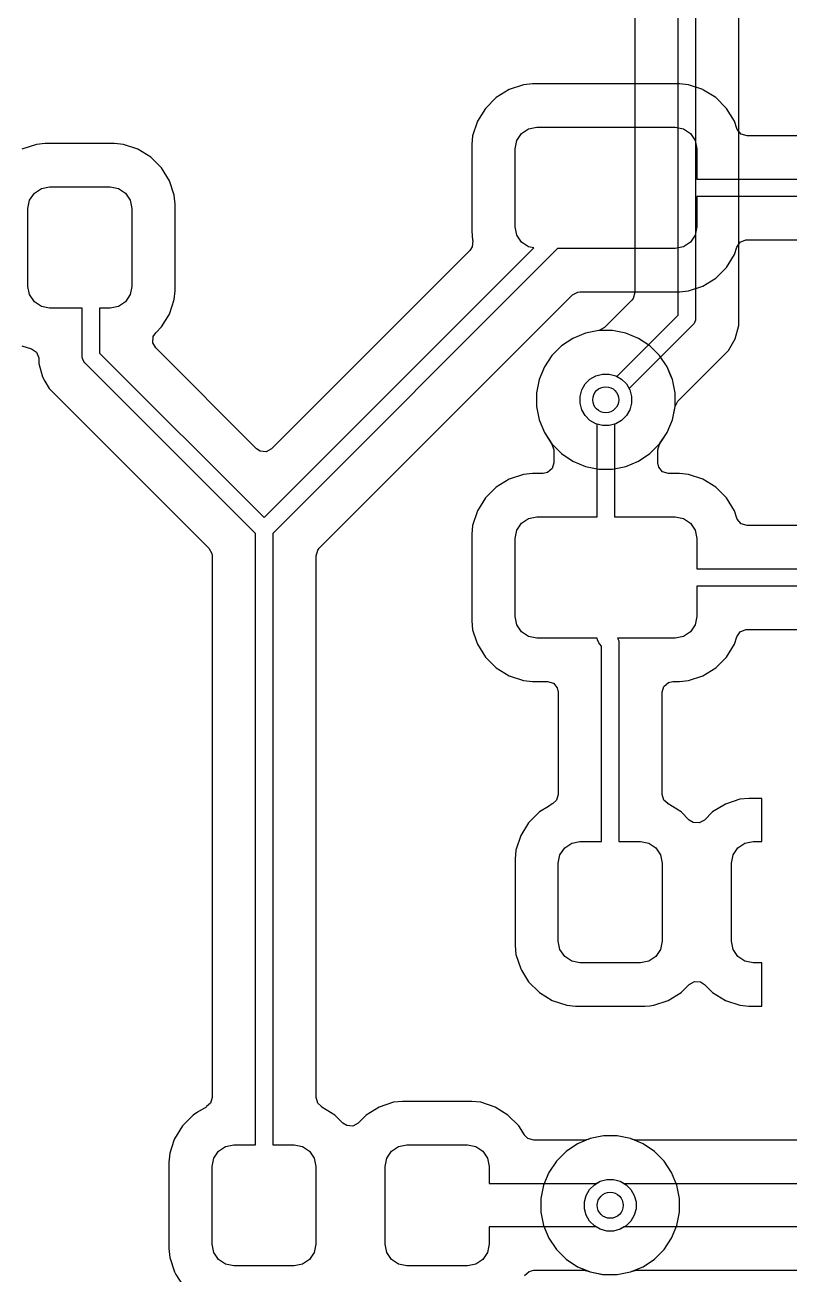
# Model space of a CAD drawing. Header units: inches. Extents: x 6.57 to 9.79, y -8.72 to -3.17.
# Drawn here: x 6.939 to 7.286, y -7.473 to -6.904 of the extents above; entities that cross this region are included whole.
import ezdxf

# ---------------------------------------------------------------- set-up
doc = ezdxf.new("R2010")
doc.units = ezdxf.units.IN
doc.header["$MEASUREMENT"] = 0
doc.layers.add('B.Cu', color=153, linetype='CONTINUOUS', true_color=0x4d7fc4)

msp = doc.modelspace()

# ---------------------------------------------------------------- linework, layer by layer
at = {"layer": 'B.Cu', "linetype": 'CONTINUOUS'}
for p, q in [((7.23563, -7.03615), (7.23563, -6.75232)), ((7.24351, -6.75232), (7.24351, -7.03778)), ((7.21593, -6.76408), (7.21593, -7.02597)), ((7.26321, -7.0409), (7.26321, -6.76408)), ((7.15869, -6.93367), (7.15281, -6.93729)), ((7.16524, -6.9315), (7.15869, -6.93367)), ((7.15869, -6.93367), (7.15869, -6.93367)), ((7.16929, -6.93108), (7.16524, -6.9315)), ((7.16524, -6.9315), (7.16524, -6.9315)), ((7.23622, -6.93108), (7.16929, -6.93108)), ((7.16929, -6.93108), (7.16929, -6.93108)), ((7.24027, -6.9315), (7.23622, -6.93108)), ((7.24677, -6.93365), (7.24027, -6.9315)), ((7.24027, -6.9315), (7.24027, -6.9315)), ((7.24682, -6.93367), (7.24677, -6.93365)), ((7.24718, -6.93389), (7.24682, -6.93367)), ((7.24682, -6.93367), (7.24682, -6.93367)), ((7.15281, -6.93729), (7.14792, -6.94218)), ((7.2527, -6.93729), (7.24718, -6.93389)), ((7.25759, -6.94218), (7.2527, -6.93729)), ((7.14792, -6.94218), (7.1443, -6.94806)), ((7.26121, -6.94806), (7.25759, -6.94218)), ((7.1443, -6.94806), (7.14213, -6.95461)), ((7.1443, -6.94806), (7.1443, -6.94806)), ((7.16749, -6.95154), (7.17126, -6.95079)), ((7.17126, -6.95079), (7.23425, -6.95079)), ((7.23425, -6.95079), (7.23802, -6.95154)), ((7.26231, -6.95136), (7.26121, -6.94806)), ((7.14213, -6.95461), (7.14171, -6.95866)), ((7.14213, -6.95461), (7.14213, -6.95461)), ((7.14213, -6.95461), (7.14213, -6.95461)), ((7.16217, -6.95686), (7.1643, -6.95367)), ((7.1643, -6.95367), (7.16749, -6.95154)), ((7.23802, -6.95154), (7.24121, -6.95367)), ((7.24121, -6.95367), (7.24335, -6.95686)), ((7.2625, -6.95185), (7.26231, -6.95136)), ((7.2643, -6.95393), (7.2625, -6.95185)), ((7.26694, -6.9547), (7.2643, -6.95393)), ((7.49684, -6.9547), (7.26694, -6.9547)), ((6.94371, -6.95856), (6.93715, -6.96073)), ((6.94776, -6.95815), (6.94371, -6.95856)), ((6.94371, -6.95856), (6.94371, -6.95856)), ((6.97925, -6.95815), (6.94776, -6.95815)), ((6.94776, -6.95815), (6.94776, -6.95815)), ((6.9833, -6.95856), (6.97925, -6.95815)), ((6.98986, -6.96073), (6.9833, -6.95856)), ((6.9833, -6.95856), (6.9833, -6.95856)), ((6.99574, -6.96436), (6.98986, -6.96073)), ((7.14171, -6.95866), (7.14171, -6.99803)), ((7.16142, -6.96063), (7.16217, -6.95686)), ((7.16142, -6.99606), (7.16142, -6.96063)), ((7.24335, -6.95686), (7.24409, -6.96063)), ((7.24409, -6.96063), (7.24409, -6.97441)), ((7.00062, -6.96924), (6.99574, -6.96436)), ((7.00425, -6.97512), (7.00062, -6.96924)), ((6.94277, -6.98073), (6.94596, -6.9786)), ((6.94596, -6.9786), (6.94973, -6.97785)), ((6.94973, -6.97785), (6.97729, -6.97785)), ((6.97729, -6.97785), (6.98105, -6.9786)), ((6.98105, -6.9786), (6.98425, -6.98073)), ((7.00642, -6.98168), (7.00425, -6.97512)), ((7.24409, -6.97441), (7.51969, -6.97441)), ((6.93988, -6.98769), (6.94063, -6.98393)), ((6.94063, -6.98393), (6.94277, -6.98073)), ((6.98425, -6.98073), (6.98638, -6.98393)), ((6.98638, -6.98393), (6.98713, -6.98769)), ((7.00683, -6.98573), (7.00642, -6.98168)), ((7.51969, -6.98228), (7.24409, -6.98228)), ((7.24409, -6.98228), (7.24409, -6.99606)), ((6.93988, -7.02313), (6.93988, -6.98769)), ((6.98713, -6.98769), (6.98713, -7.02313)), ((7.00683, -7.0251), (7.00683, -6.98573)), ((7.16217, -6.99983), (7.16142, -6.99606)), ((7.24409, -6.99606), (7.24335, -6.99983)), ((7.14171, -6.99803), (7.14171, -6.99803)), ((7.14171, -6.99803), (7.14213, -7.00208)), ((7.1643, -7.00302), (7.16217, -6.99983)), ((7.24335, -6.99983), (7.24121, -7.00302)), ((7.26387, -7.00307), (7.26641, -7.00202)), ((7.26641, -7.00202), (7.26694, -7.00199)), ((7.26694, -7.00199), (7.49684, -7.00199)), ((7.04724, -7.12829), (7.1699, -7.00563)), ((7.14086, -7.00681), (7.0507, -7.09697)), ((7.18076, -7.00591), (7.05118, -7.13549)), ((7.14198, -7.00508), (7.14086, -7.00681)), ((7.14218, -7.00234), (7.14198, -7.00508)), ((7.14213, -7.00208), (7.14218, -7.00234)), ((7.16749, -7.00516), (7.1643, -7.00302)), ((7.1699, -7.00563), (7.16749, -7.00516)), ((7.23425, -7.00591), (7.18076, -7.00591)), ((7.23802, -7.00516), (7.23425, -7.00591)), ((7.24121, -7.00302), (7.23802, -7.00516)), ((7.26121, -7.00864), (7.26231, -7.00533)), ((7.26231, -7.00533), (7.26387, -7.00307)), ((7.25759, -7.01451), (7.26121, -7.00864)), ((7.2527, -7.0194), (7.25759, -7.01451)), ((6.94063, -7.02689), (6.93988, -7.02313)), ((6.98713, -7.02313), (6.98638, -7.02689)), ((7.24027, -7.0252), (7.24682, -7.02302)), ((7.24682, -7.02302), (7.2527, -7.0194)), ((6.94277, -7.03009), (6.94063, -7.02689)), ((6.94596, -7.03222), (6.94277, -7.03009)), ((6.98425, -7.03009), (6.98105, -7.03222)), ((6.98638, -7.02689), (6.98425, -7.03009)), ((7.00425, -7.0357), (7.00642, -7.02914)), ((7.00642, -7.02914), (7.00683, -7.0251)), ((7.07871, -7.13583), (7.1875, -7.02704)), ((7.1875, -7.02704), (7.18991, -7.02572)), ((7.18991, -7.02572), (7.19095, -7.02561)), ((7.19095, -7.02561), (7.23622, -7.02561)), ((7.2145, -7.02942), (7.20209, -7.04183)), ((7.21515, -7.02861), (7.2145, -7.02942)), ((7.21593, -7.02597), (7.21515, -7.02861)), ((7.23622, -7.02561), (7.24027, -7.0252)), ((7.23622, -7.02561), (7.23622, -7.02561)), ((6.94973, -7.03297), (6.94596, -7.03222)), ((6.96457, -7.03297), (6.94973, -7.03297)), ((6.96457, -7.05512), (6.96457, -7.03297)), ((6.97729, -7.03297), (6.97244, -7.03297)), ((6.97244, -7.03297), (6.97244, -7.05349)), ((6.98105, -7.03222), (6.97729, -7.03297)), ((7.00062, -7.04158), (7.00425, -7.0357)), ((6.99796, -7.04424), (7.00062, -7.04158)), ((7.20771, -7.06408), (7.23563, -7.03615)), ((7.24235, -7.04057), (7.21328, -7.06964)), ((7.24284, -7.03997), (7.24235, -7.04057)), ((7.24302, -7.03956), (7.24284, -7.03997)), ((7.24343, -7.03855), (7.24302, -7.03956)), ((7.24351, -7.03778), (7.24343, -7.03855)), ((7.2616, -7.04691), (7.26321, -7.0409)), ((6.99664, -7.04873), (6.99684, -7.04598)), ((6.99684, -7.04598), (6.99796, -7.04424)), ((7.18774, -7.04676), (7.18258, -7.05021)), ((7.18774, -7.04676), (7.18258, -7.05021)), ((7.18774, -7.04676), (7.18258, -7.05021)), ((7.18774, -7.04676), (7.18258, -7.05021)), ((7.19347, -7.04438), (7.18774, -7.04676)), ((7.19347, -7.04438), (7.18774, -7.04676)), ((7.19347, -7.04438), (7.18774, -7.04676)), ((7.19347, -7.04438), (7.18774, -7.04676)), ((7.18774, -7.04676), (7.18774, -7.04676)), ((7.18774, -7.04676), (7.18774, -7.04676)), ((7.18774, -7.04676), (7.18774, -7.04676)), ((7.18774, -7.04676), (7.18774, -7.04676)), ((7.19348, -7.04438), (7.19347, -7.04438)), ((7.19348, -7.04438), (7.19347, -7.04438)), ((7.19348, -7.04438), (7.19347, -7.04438)), ((7.19348, -7.04438), (7.19347, -7.04438)), ((7.19959, -7.04316), (7.19348, -7.04438)), ((7.19956, -7.04317), (7.19348, -7.04438)), ((7.19956, -7.04317), (7.19348, -7.04438)), ((7.19956, -7.04317), (7.19348, -7.04438)), ((7.20577, -7.04317), (7.19956, -7.04317)), ((7.19956, -7.04317), (7.19956, -7.04317)), ((7.20577, -7.04317), (7.19956, -7.04317)), ((7.19956, -7.04317), (7.19956, -7.04317)), ((7.20577, -7.04317), (7.19956, -7.04317)), ((7.19956, -7.04317), (7.19956, -7.04317)), ((7.19968, -7.04315), (7.19959, -7.04316)), ((7.20209, -7.04183), (7.19968, -7.04315)), ((7.21186, -7.04438), (7.20577, -7.04317)), ((7.20577, -7.04317), (7.20577, -7.04317)), ((7.21186, -7.04438), (7.20577, -7.04317)), ((7.20577, -7.04317), (7.20577, -7.04317)), ((7.21186, -7.04438), (7.20577, -7.04317)), ((7.20577, -7.04317), (7.20577, -7.04317)), ((7.2176, -7.04676), (7.21186, -7.04438)), ((7.21186, -7.04438), (7.21186, -7.04438)), ((7.2176, -7.04676), (7.21186, -7.04438)), ((7.21186, -7.04438), (7.21186, -7.04438)), ((7.2176, -7.04676), (7.21186, -7.04438)), ((7.21186, -7.04438), (7.21186, -7.04438)), ((7.22276, -7.05021), (7.2176, -7.04676)), ((7.2176, -7.04676), (7.2176, -7.04676)), ((7.22276, -7.05021), (7.2176, -7.04676)), ((7.2176, -7.04676), (7.2176, -7.04676)), ((7.22276, -7.05021), (7.2176, -7.04676)), ((7.2176, -7.04676), (7.2176, -7.04676)), ((7.25849, -7.0523), (7.2616, -7.04691)), ((6.93715, -7.05009), (6.94152, -7.05153)), ((6.94152, -7.05153), (6.94378, -7.0531)), ((6.94378, -7.0531), (6.94483, -7.05564)), ((6.99796, -7.05114), (6.99664, -7.04873)), ((7.04379, -7.09697), (6.99796, -7.05114)), ((7.18258, -7.05021), (7.17819, -7.0546)), ((7.18258, -7.05021), (7.17819, -7.0546)), ((7.18258, -7.05021), (7.17819, -7.0546)), ((7.18258, -7.05021), (7.17819, -7.0546)), ((7.18258, -7.05021), (7.18258, -7.05021)), ((7.18258, -7.05021), (7.18258, -7.05021)), ((7.18258, -7.05021), (7.18258, -7.05021)), ((7.18258, -7.05021), (7.18258, -7.05021)), ((7.22715, -7.0546), (7.22276, -7.05021)), ((7.22276, -7.05021), (7.22276, -7.05021)), ((7.22715, -7.0546), (7.22276, -7.05021)), ((7.22276, -7.05021), (7.22276, -7.05021)), ((7.22715, -7.0546), (7.22276, -7.05021)), ((7.22276, -7.05021), (7.22276, -7.05021)), ((7.25409, -7.0567), (7.25849, -7.0523)), ((6.94483, -7.05564), (6.94486, -7.05617)), ((6.94486, -7.05617), (6.94486, -7.05823)), ((6.94486, -7.05823), (6.94486, -7.05823)), ((6.94486, -7.05823), (6.94647, -7.06424)), ((6.96464, -7.05589), (6.96457, -7.05512)), ((6.96523, -7.05731), (6.96464, -7.05589)), ((6.96572, -7.0579), (6.96523, -7.05731)), ((7.04331, -7.13549), (6.96572, -7.0579)), ((6.97244, -7.05349), (7.04724, -7.12829)), ((7.17819, -7.0546), (7.17474, -7.05976)), ((7.17819, -7.0546), (7.17474, -7.05976)), ((7.17819, -7.0546), (7.17474, -7.05976)), ((7.17819, -7.0546), (7.17474, -7.05976)), ((7.17819, -7.0546), (7.17819, -7.0546)), ((7.17819, -7.0546), (7.17819, -7.0546)), ((7.17819, -7.0546), (7.17819, -7.0546)), ((7.17819, -7.0546), (7.17819, -7.0546)), ((7.2306, -7.05976), (7.22715, -7.0546)), ((7.22715, -7.0546), (7.22715, -7.0546)), ((7.2306, -7.05976), (7.22715, -7.0546)), ((7.22715, -7.0546), (7.22715, -7.0546)), ((7.2306, -7.05976), (7.22715, -7.0546)), ((7.22715, -7.0546), (7.22715, -7.0546)), ((7.23552, -7.07526), (7.25368, -7.0571)), ((7.25368, -7.0571), (7.25409, -7.0567)), ((7.25368, -7.0571), (7.25368, -7.0571)), ((7.25409, -7.0567), (7.25409, -7.0567)), ((6.94647, -7.06424), (6.94761, -7.06622)), ((7.17474, -7.05976), (7.17236, -7.06549)), ((7.17474, -7.05976), (7.17236, -7.06549)), ((7.17474, -7.05976), (7.17236, -7.06549)), ((7.17474, -7.05976), (7.17236, -7.06549)), ((7.17474, -7.05976), (7.17474, -7.05976)), ((7.17474, -7.05976), (7.17474, -7.05976)), ((7.17474, -7.05976), (7.17474, -7.05976)), ((7.17474, -7.05976), (7.17474, -7.05976)), ((7.19548, -7.06532), (7.19815, -7.06377)), ((7.19548, -7.06532), (7.19815, -7.06377)), ((7.19548, -7.06532), (7.19815, -7.06377)), ((7.19548, -7.06532), (7.19815, -7.06377)), ((7.19815, -7.06377), (7.20113, -7.06298)), ((7.19815, -7.06377), (7.20113, -7.06298)), ((7.19815, -7.06377), (7.20113, -7.06298)), ((7.19815, -7.06377), (7.20113, -7.06298)), ((7.20113, -7.06298), (7.20421, -7.06298)), ((7.20113, -7.06298), (7.20421, -7.06298)), ((7.20113, -7.06298), (7.20421, -7.06298)), ((7.20113, -7.06298), (7.20421, -7.06298)), ((7.20421, -7.06298), (7.20719, -7.06377)), ((7.20421, -7.06298), (7.20719, -7.06377)), ((7.20421, -7.06298), (7.20719, -7.06377)), ((7.20421, -7.06298), (7.20719, -7.06377)), ((7.20719, -7.06377), (7.20771, -7.06408)), ((7.20719, -7.06377), (7.20986, -7.06532)), ((7.20719, -7.06377), (7.20986, -7.06532)), ((7.20719, -7.06377), (7.20986, -7.06532)), ((7.23297, -7.06549), (7.2306, -7.05976)), ((7.2306, -7.05976), (7.2306, -7.05976)), ((7.23297, -7.06549), (7.2306, -7.05976)), ((7.2306, -7.05976), (7.2306, -7.05976)), ((7.23245, -7.06424), (7.2306, -7.05976)), ((7.2306, -7.05976), (7.2306, -7.05976)), ((7.23297, -7.06549), (7.23245, -7.06424)), ((6.94761, -7.06622), (6.94761, -7.06622)), ((6.94761, -7.06622), (6.94761, -7.06622)), ((6.94761, -7.06622), (6.94959, -7.06963)), ((6.94959, -7.06963), (6.94959, -7.06963)), ((6.94959, -7.06963), (6.95427, -7.07431)), ((7.17236, -7.06549), (7.17115, -7.07158)), ((7.17236, -7.06549), (7.17115, -7.07158)), ((7.17236, -7.06549), (7.17115, -7.07158)), ((7.17236, -7.06549), (7.17115, -7.07158)), ((7.17236, -7.06549), (7.17236, -7.06549)), ((7.17236, -7.06549), (7.17236, -7.06549)), ((7.17236, -7.06549), (7.17236, -7.06549)), ((7.17236, -7.06549), (7.17236, -7.06549)), ((7.19096, -7.07314), (7.19176, -7.07017)), ((7.19096, -7.07314), (7.19176, -7.07017)), ((7.19096, -7.07314), (7.19176, -7.07017)), ((7.19096, -7.07314), (7.19176, -7.07017)), ((7.19176, -7.07017), (7.1933, -7.0675)), ((7.19176, -7.07017), (7.1933, -7.0675)), ((7.19176, -7.07017), (7.1933, -7.0675)), ((7.19176, -7.07017), (7.1933, -7.0675)), ((7.1933, -7.0675), (7.19548, -7.06532)), ((7.1933, -7.0675), (7.19548, -7.06532)), ((7.1933, -7.0675), (7.19548, -7.06532)), ((7.1933, -7.0675), (7.19548, -7.06532)), ((7.20986, -7.06532), (7.21204, -7.0675)), ((7.20986, -7.06532), (7.21204, -7.0675)), ((7.20986, -7.06532), (7.21204, -7.0675)), ((7.21204, -7.0675), (7.21358, -7.07017)), ((7.21204, -7.0675), (7.21358, -7.07017)), ((7.21204, -7.0675), (7.21358, -7.07017)), ((7.21328, -7.06964), (7.21358, -7.07017)), ((7.21358, -7.07017), (7.21438, -7.07314)), ((7.21358, -7.07017), (7.21438, -7.07314)), ((7.21358, -7.07017), (7.21438, -7.07314)), ((7.21358, -7.07017), (7.21438, -7.07314)), ((7.23418, -7.07158), (7.23297, -7.06549)), ((7.23297, -7.06549), (7.23297, -7.06549)), ((7.23297, -7.06549), (7.23297, -7.06549)), ((7.23418, -7.07158), (7.23297, -7.06549)), ((7.23297, -7.06549), (7.23297, -7.06549)), ((7.23297, -7.06549), (7.23297, -7.06549)), ((7.23418, -7.07158), (7.23297, -7.06549)), ((6.95427, -7.07431), (6.95427, -7.07431)), ((6.95427, -7.07431), (7.02217, -7.14222)), ((7.17115, -7.07158), (7.17115, -7.07779)), ((7.17115, -7.07158), (7.17115, -7.07779)), ((7.17115, -7.07158), (7.17115, -7.07779)), ((7.17115, -7.07158), (7.17115, -7.07779)), ((7.19096, -7.07623), (7.19096, -7.07314)), ((7.19096, -7.07623), (7.19096, -7.07314)), ((7.19096, -7.07623), (7.19096, -7.07314)), ((7.19096, -7.07623), (7.19096, -7.07314)), ((7.21438, -7.07314), (7.21438, -7.07623)), ((7.21438, -7.07314), (7.21438, -7.07623)), ((7.21438, -7.07314), (7.21438, -7.07623)), ((7.21438, -7.07314), (7.21438, -7.07623)), ((7.23418, -7.07779), (7.23418, -7.07158)), ((7.23418, -7.07158), (7.23418, -7.07158)), ((7.23418, -7.07158), (7.23418, -7.07158)), ((7.23418, -7.07779), (7.23418, -7.07158)), ((7.23418, -7.07158), (7.23418, -7.07158)), ((7.23418, -7.07158), (7.23418, -7.07158)), ((7.23418, -7.07779), (7.23418, -7.07158)), ((7.23418, -7.07158), (7.23418, -7.07158)), ((7.23418, -7.07158), (7.23418, -7.07158)), ((7.23419, -7.07776), (7.23546, -7.07532)), ((7.23546, -7.07532), (7.23552, -7.07526)), ((7.17115, -7.07779), (7.17236, -7.08388)), ((7.17115, -7.07779), (7.17236, -7.08388)), ((7.17115, -7.07779), (7.17236, -7.08388)), ((7.17115, -7.07779), (7.17236, -7.08388)), ((7.19176, -7.07921), (7.19096, -7.07623)), ((7.19176, -7.07921), (7.19096, -7.07623)), ((7.19176, -7.07921), (7.19096, -7.07623)), ((7.19176, -7.07921), (7.19096, -7.07623)), ((7.1933, -7.08188), (7.19176, -7.07921)), ((7.1933, -7.08188), (7.19176, -7.07921)), ((7.1933, -7.08188), (7.19176, -7.07921)), ((7.1933, -7.08188), (7.19176, -7.07921)), ((7.21358, -7.07921), (7.21204, -7.08188)), ((7.21358, -7.07921), (7.21204, -7.08188)), ((7.21358, -7.07921), (7.21204, -7.08188)), ((7.21358, -7.07921), (7.21204, -7.08188)), ((7.21438, -7.07623), (7.21358, -7.07921)), ((7.21438, -7.07623), (7.21358, -7.07921)), ((7.21438, -7.07623), (7.21358, -7.07921)), ((7.21438, -7.07623), (7.21358, -7.07921)), ((7.23297, -7.08388), (7.23418, -7.07779)), ((7.23297, -7.08388), (7.23418, -7.07779)), ((7.23297, -7.08388), (7.23418, -7.07779)), ((7.23297, -7.08388), (7.23402, -7.07859)), ((7.23402, -7.07859), (7.23419, -7.07776)), ((7.17236, -7.08388), (7.17236, -7.08388)), ((7.17236, -7.08388), (7.17474, -7.08961)), ((7.17236, -7.08388), (7.17236, -7.08388)), ((7.17236, -7.08388), (7.17474, -7.08961)), ((7.17236, -7.08388), (7.17236, -7.08388)), ((7.17236, -7.08388), (7.17474, -7.08961)), ((7.17236, -7.08388), (7.17236, -7.08388)), ((7.17236, -7.08388), (7.17474, -7.08961)), ((7.19548, -7.08406), (7.1933, -7.08188)), ((7.19548, -7.08406), (7.1933, -7.08188)), ((7.19548, -7.08406), (7.1933, -7.08188)), ((7.19548, -7.08406), (7.1933, -7.08188)), ((7.19815, -7.0856), (7.19548, -7.08406)), ((7.19815, -7.0856), (7.19548, -7.08406)), ((7.19815, -7.0856), (7.19548, -7.08406)), ((7.19815, -7.0856), (7.19548, -7.08406)), ((7.20113, -7.0864), (7.19815, -7.0856)), ((7.20113, -7.0864), (7.19815, -7.0856)), ((7.20113, -7.0864), (7.19815, -7.0856)), ((7.19873, -7.08575), (7.19815, -7.0856)), ((7.19873, -7.10818), (7.19873, -7.08575)), ((7.20421, -7.0864), (7.20113, -7.0864)), ((7.20421, -7.0864), (7.20113, -7.0864)), ((7.20421, -7.0864), (7.20113, -7.0864)), ((7.20719, -7.0856), (7.20421, -7.0864)), ((7.20719, -7.0856), (7.20421, -7.0864)), ((7.20719, -7.0856), (7.20421, -7.0864)), ((7.20719, -7.0856), (7.2066, -7.08575)), ((7.2066, -7.08575), (7.2066, -7.10747)), ((7.20986, -7.08406), (7.20719, -7.0856)), ((7.20986, -7.08406), (7.20719, -7.0856)), ((7.20986, -7.08406), (7.20719, -7.0856)), ((7.20986, -7.08406), (7.20719, -7.0856)), ((7.21204, -7.08188), (7.20986, -7.08406)), ((7.21204, -7.08188), (7.20986, -7.08406)), ((7.21204, -7.08188), (7.20986, -7.08406)), ((7.21204, -7.08188), (7.20986, -7.08406)), ((7.2306, -7.08961), (7.23297, -7.08388)), ((7.2306, -7.08961), (7.23297, -7.08388)), ((7.2306, -7.08961), (7.23297, -7.08388)), ((7.2306, -7.08961), (7.23297, -7.08388)), ((7.17474, -7.08961), (7.17474, -7.08961)), ((7.17474, -7.08961), (7.17819, -7.09478)), ((7.17474, -7.08961), (7.17474, -7.08961)), ((7.17474, -7.08961), (7.17819, -7.09478)), ((7.17474, -7.08961), (7.17474, -7.08961)), ((7.17474, -7.08961), (7.17819, -7.09478)), ((7.17474, -7.08961), (7.17474, -7.08961)), ((7.17474, -7.08961), (7.1782, -7.0948)), ((7.22713, -7.0948), (7.22858, -7.09264)), ((7.22715, -7.09478), (7.2306, -7.08961)), ((7.22715, -7.09478), (7.2306, -7.08961)), ((7.22715, -7.09478), (7.2306, -7.08961)), ((7.22858, -7.09264), (7.2306, -7.08961)), ((7.04554, -7.09809), (7.04379, -7.09697)), ((7.04828, -7.09829), (7.04554, -7.09809)), ((7.0507, -7.09697), (7.04828, -7.09829)), ((7.17819, -7.09478), (7.17819, -7.09478)), ((7.17819, -7.09478), (7.18258, -7.09917)), ((7.17819, -7.09478), (7.17819, -7.09478)), ((7.17819, -7.09478), (7.18258, -7.09917)), ((7.17819, -7.09478), (7.17819, -7.09478)), ((7.17819, -7.09478), (7.18258, -7.09917)), ((7.1782, -7.0948), (7.17903, -7.09742)), ((7.17903, -7.09742), (7.17903, -7.09751)), ((7.17903, -7.09751), (7.17903, -7.10337)), ((7.22276, -7.09917), (7.22715, -7.09478)), ((7.22276, -7.09917), (7.22715, -7.09478)), ((7.22276, -7.09917), (7.22715, -7.09478)), ((7.22631, -7.09751), (7.22708, -7.09487)), ((7.22631, -7.10337), (7.22631, -7.09751)), ((7.22708, -7.09487), (7.22713, -7.0948)), ((7.17903, -7.10337), (7.17825, -7.10601)), ((7.18258, -7.09917), (7.18258, -7.09917)), ((7.18258, -7.09917), (7.18774, -7.10261)), ((7.18258, -7.09917), (7.18258, -7.09917)), ((7.18258, -7.09917), (7.18774, -7.10261)), ((7.18258, -7.09917), (7.18258, -7.09917)), ((7.18258, -7.09917), (7.18774, -7.10261)), ((7.18774, -7.10261), (7.18774, -7.10261)), ((7.18774, -7.10261), (7.19347, -7.10499)), ((7.18774, -7.10261), (7.18774, -7.10261)), ((7.18774, -7.10261), (7.19347, -7.10499)), ((7.18774, -7.10261), (7.18774, -7.10261)), ((7.18774, -7.10261), (7.19347, -7.10499)), ((7.21186, -7.10499), (7.2176, -7.10261)), ((7.21186, -7.10499), (7.2176, -7.10261)), ((7.21186, -7.10499), (7.2176, -7.10261)), ((7.2176, -7.10261), (7.22276, -7.09917)), ((7.2176, -7.10261), (7.22276, -7.09917)), ((7.2176, -7.10261), (7.22276, -7.09917)), ((7.22675, -7.10539), (7.22631, -7.10337)), ((7.16524, -7.10866), (7.15869, -7.11083)), ((7.16929, -7.10825), (7.16524, -7.10866)), ((7.16524, -7.10866), (7.16524, -7.10866)), ((7.17414, -7.10825), (7.16929, -7.10825)), ((7.16929, -7.10825), (7.16929, -7.10825)), ((7.17617, -7.10781), (7.17414, -7.10825)), ((7.17825, -7.10601), (7.17617, -7.10781)), ((7.19347, -7.10499), (7.19347, -7.10499)), ((7.19347, -7.10499), (7.19956, -7.1062)), ((7.19347, -7.10499), (7.19347, -7.10499)), ((7.19347, -7.10499), (7.19956, -7.1062)), ((7.19347, -7.10499), (7.19347, -7.10499)), ((7.19347, -7.10499), (7.19956, -7.1062)), ((7.19881, -7.10895), (7.19873, -7.10818)), ((7.19882, -7.10898), (7.19881, -7.10895)), ((7.19882, -7.12795), (7.19882, -7.10898)), ((7.19956, -7.1062), (7.19956, -7.1062)), ((7.19956, -7.1062), (7.19956, -7.1062)), ((7.19956, -7.1062), (7.20577, -7.1062)), ((7.19956, -7.1062), (7.19956, -7.1062)), ((7.19956, -7.1062), (7.19956, -7.1062)), ((7.19956, -7.1062), (7.20577, -7.1062)), ((7.19956, -7.1062), (7.19956, -7.1062)), ((7.19956, -7.1062), (7.19956, -7.1062)), ((7.19956, -7.1062), (7.20577, -7.1062)), ((7.20577, -7.1062), (7.21186, -7.10499)), ((7.20577, -7.1062), (7.21186, -7.10499)), ((7.20577, -7.1062), (7.21186, -7.10499)), ((7.20577, -7.1062), (7.20577, -7.1062)), ((7.20577, -7.1062), (7.20577, -7.1062)), ((7.20577, -7.1062), (7.20577, -7.1062)), ((7.2066, -7.10747), (7.20662, -7.1075)), ((7.20662, -7.1075), (7.20669, -7.10827)), ((7.20669, -7.10827), (7.20669, -7.12795)), ((7.22855, -7.10747), (7.22675, -7.10539)), ((7.23119, -7.10825), (7.22855, -7.10747)), ((7.23622, -7.10825), (7.23119, -7.10825)), ((7.24027, -7.10866), (7.23622, -7.10825)), ((7.23622, -7.10825), (7.23622, -7.10825)), ((7.24682, -7.11083), (7.24027, -7.10866)), ((7.24027, -7.10866), (7.24027, -7.10866)), ((7.15281, -7.11446), (7.14792, -7.11934)), ((7.15869, -7.11083), (7.15281, -7.11446)), ((7.15869, -7.11083), (7.15869, -7.11083)), ((7.2527, -7.11446), (7.24682, -7.11083)), ((7.25759, -7.11934), (7.2527, -7.11446)), ((7.14792, -7.11934), (7.1443, -7.12522)), ((7.26121, -7.12522), (7.25759, -7.11934)), ((7.1443, -7.12522), (7.14213, -7.13178)), ((7.1443, -7.12522), (7.1443, -7.12522)), ((7.26231, -7.12852), (7.26121, -7.12522)), ((7.14213, -7.13178), (7.14171, -7.13583)), ((7.14213, -7.13178), (7.14213, -7.13178)), ((7.14213, -7.13178), (7.14213, -7.13178)), ((7.16217, -7.13403), (7.1643, -7.13084)), ((7.1643, -7.13084), (7.16749, -7.1287)), ((7.16749, -7.1287), (7.17126, -7.12795)), ((7.17126, -7.12795), (7.19882, -7.12795)), ((7.20669, -7.12795), (7.23425, -7.12795)), ((7.23425, -7.12795), (7.23802, -7.1287)), ((7.23802, -7.1287), (7.24121, -7.13084)), ((7.24121, -7.13084), (7.24335, -7.13403)), ((7.2625, -7.12902), (7.26231, -7.12852)), ((7.2643, -7.1311), (7.2625, -7.12902)), ((7.26694, -7.13187), (7.2643, -7.1311)), ((7.49684, -7.13187), (7.26694, -7.13187)), ((7.04331, -7.41339), (7.04331, -7.13549)), ((7.05118, -7.13549), (7.05118, -7.41339)), ((7.07232, -7.14222), (7.07871, -7.13583)), ((7.14171, -7.13583), (7.14171, -7.1752)), ((7.16142, -7.1378), (7.16217, -7.13403)), ((7.16142, -7.17323), (7.16142, -7.1378)), ((7.24335, -7.13403), (7.24409, -7.1378)), ((7.24409, -7.1378), (7.24409, -7.15157)), ((7.02217, -7.14222), (7.02349, -7.14464)), ((7.07089, -7.14567), (7.07166, -7.14303)), ((7.07166, -7.14303), (7.07232, -7.14222)), ((7.02349, -7.14464), (7.0236, -7.14567)), ((7.0236, -7.14567), (7.0236, -7.39189)), ((7.07089, -7.39189), (7.07089, -7.14567)), ((7.24409, -7.15157), (7.51969, -7.15157)), ((7.51969, -7.15945), (7.24409, -7.15945)), ((7.24409, -7.15945), (7.24409, -7.17323)), ((7.14171, -7.1752), (7.14171, -7.1752)), ((7.14171, -7.1752), (7.14213, -7.17924)), ((7.16217, -7.17699), (7.16142, -7.17323)), ((7.1643, -7.18019), (7.16217, -7.17699)), ((7.24335, -7.17699), (7.24121, -7.18019)), ((7.24409, -7.17323), (7.24335, -7.17699)), ((7.14213, -7.17924), (7.14213, -7.17924)), ((7.14213, -7.17924), (7.14391, -7.18463)), ((7.16749, -7.18232), (7.1643, -7.18019)), ((7.17126, -7.18307), (7.16749, -7.18232)), ((7.19882, -7.18307), (7.17126, -7.18307)), ((7.19889, -7.18384), (7.19882, -7.18307)), ((7.19948, -7.18526), (7.19889, -7.18384)), ((7.23425, -7.18307), (7.20809, -7.18307)), ((7.20809, -7.18307), (7.20859, -7.18427)), ((7.23802, -7.18232), (7.23425, -7.18307)), ((7.24121, -7.18019), (7.23802, -7.18232)), ((7.26121, -7.1858), (7.26231, -7.1825)), ((7.26231, -7.1825), (7.26387, -7.18024)), ((7.26387, -7.18024), (7.26641, -7.17918)), ((7.26641, -7.17918), (7.26694, -7.17915)), ((7.26694, -7.17915), (7.49684, -7.17915)), ((7.14391, -7.18463), (7.1443, -7.1858)), ((7.1443, -7.1858), (7.14792, -7.19168)), ((7.19997, -7.18585), (7.19948, -7.18526)), ((7.20079, -7.18667), (7.19997, -7.18585)), ((7.20079, -7.27559), (7.20079, -7.18667)), ((7.20859, -7.18427), (7.20866, -7.18504)), ((7.20866, -7.18504), (7.20866, -7.27559)), ((7.25759, -7.19168), (7.26121, -7.1858)), ((7.14792, -7.19168), (7.15281, -7.19656)), ((7.2527, -7.19656), (7.25759, -7.19168)), ((7.15281, -7.19656), (7.15869, -7.20019)), ((7.15869, -7.20019), (7.16524, -7.20236)), ((7.24027, -7.20236), (7.24682, -7.20019)), ((7.24682, -7.20019), (7.2527, -7.19656)), ((7.16524, -7.20236), (7.16929, -7.20278)), ((7.16929, -7.20278), (7.1762, -7.20278)), ((7.1762, -7.20278), (7.17884, -7.20355)), ((7.17884, -7.20355), (7.18064, -7.20563)), ((7.18064, -7.20563), (7.18108, -7.20766)), ((7.22837, -7.20766), (7.22914, -7.20502)), ((7.22914, -7.20502), (7.23122, -7.20322)), ((7.23122, -7.20322), (7.23325, -7.20278)), ((7.23325, -7.20278), (7.23622, -7.20278)), ((7.23622, -7.20278), (7.24027, -7.20236)), ((7.23622, -7.20278), (7.23622, -7.20278)), ((7.18108, -7.20766), (7.18108, -7.2541)), ((7.22837, -7.2541), (7.22837, -7.20766)), ((7.18031, -7.25674), (7.17857, -7.25825)), ((7.18108, -7.2541), (7.18031, -7.25674)), ((7.22912, -7.2567), (7.22837, -7.2541)), ((7.23088, -7.25825), (7.22912, -7.2567)), ((7.26367, -7.25632), (7.25712, -7.25849)), ((7.26772, -7.25591), (7.26367, -7.25632)), ((7.27362, -7.25591), (7.26772, -7.25591)), ((7.26772, -7.25591), (7.26772, -7.25591)), ((7.27362, -7.27559), (7.27362, -7.25591)), ((7.17249, -7.2621), (7.16761, -7.26698)), ((7.1766, -7.25956), (7.17249, -7.2621)), ((7.17837, -7.25847), (7.1766, -7.25956)), ((7.17861, -7.25832), (7.17837, -7.25847)), ((7.17837, -7.25847), (7.17837, -7.25847)), ((7.17857, -7.25825), (7.17861, -7.25832)), ((7.23083, -7.25832), (7.23088, -7.25825)), ((7.23108, -7.25847), (7.23083, -7.25832)), ((7.23695, -7.2621), (7.23108, -7.25847)), ((7.23108, -7.25847), (7.23108, -7.25847)), ((7.23695, -7.2621), (7.23695, -7.2621)), ((7.24066, -7.2658), (7.23695, -7.2621)), ((7.25125, -7.26211), (7.24756, -7.2658)), ((7.25712, -7.25849), (7.25125, -7.26211)), ((7.25712, -7.25849), (7.25712, -7.25849)), ((7.16761, -7.26698), (7.16398, -7.27286)), ((7.2424, -7.26692), (7.24066, -7.2658)), ((7.24515, -7.26712), (7.2424, -7.26692)), ((7.24756, -7.2658), (7.24515, -7.26712)), ((7.16398, -7.27287), (7.16181, -7.27942)), ((7.16398, -7.27286), (7.16398, -7.27286)), ((7.16398, -7.27286), (7.16398, -7.27287)), ((7.16181, -7.27942), (7.1614, -7.28346)), ((7.16181, -7.27942), (7.16181, -7.27942)), ((7.16181, -7.27942), (7.16181, -7.27942)), ((7.18185, -7.28167), (7.18399, -7.27847)), ((7.18399, -7.27847), (7.18718, -7.27634)), ((7.18718, -7.27634), (7.19094, -7.27559)), ((7.19094, -7.27559), (7.20079, -7.27559)), ((7.20866, -7.27559), (7.2185, -7.27559)), ((7.2185, -7.27559), (7.22227, -7.27634)), ((7.22227, -7.27634), (7.22546, -7.27847)), ((7.22546, -7.27847), (7.2276, -7.28167)), ((7.26059, -7.28167), (7.26273, -7.27847)), ((7.26273, -7.27847), (7.26592, -7.27634)), ((7.26592, -7.27634), (7.26969, -7.27559)), ((7.26969, -7.27559), (7.27362, -7.27559)), ((7.1614, -7.28346), (7.1614, -7.32283)), ((7.1811, -7.28543), (7.18185, -7.28167)), ((7.1811, -7.32087), (7.1811, -7.28543)), ((7.2276, -7.28167), (7.22835, -7.28543)), ((7.22835, -7.28543), (7.22835, -7.32087)), ((7.25984, -7.28543), (7.26059, -7.28167)), ((7.25984, -7.32087), (7.25984, -7.28543)), ((7.1614, -7.32283), (7.1614, -7.32284)), ((7.1614, -7.32284), (7.16181, -7.32688)), ((7.18185, -7.32463), (7.1811, -7.32087)), ((7.18399, -7.32783), (7.18185, -7.32463)), ((7.2276, -7.32463), (7.22546, -7.32783)), ((7.22835, -7.32087), (7.2276, -7.32463)), ((7.26059, -7.32463), (7.25984, -7.32087)), ((7.26273, -7.32783), (7.26059, -7.32463)), ((7.16181, -7.32688), (7.16181, -7.32688)), ((7.16181, -7.32688), (7.16398, -7.33344)), ((7.18718, -7.32996), (7.18399, -7.32783)), ((7.19094, -7.33071), (7.18718, -7.32996)), ((7.2185, -7.33071), (7.19094, -7.33071)), ((7.22227, -7.32996), (7.2185, -7.33071)), ((7.22546, -7.32783), (7.22227, -7.32996)), ((7.26592, -7.32996), (7.26273, -7.32783)), ((7.26969, -7.33071), (7.26592, -7.32996)), ((7.27362, -7.33071), (7.26969, -7.33071)), ((7.27362, -7.35039), (7.27362, -7.33071)), ((7.16398, -7.33344), (7.16398, -7.33344)), ((7.16398, -7.33344), (7.16438, -7.33407)), ((7.16438, -7.33407), (7.16761, -7.33932)), ((7.16761, -7.33932), (7.17249, -7.3442)), ((7.23695, -7.3442), (7.24066, -7.3405)), ((7.24066, -7.3405), (7.24307, -7.33918)), ((7.24307, -7.33918), (7.24581, -7.33938)), ((7.24581, -7.33938), (7.24756, -7.3405)), ((7.24756, -7.3405), (7.25125, -7.34419)), ((7.17249, -7.3442), (7.17837, -7.34783)), ((7.17837, -7.34783), (7.18493, -7.35)), ((7.22452, -7.35), (7.23108, -7.34783)), ((7.23108, -7.34783), (7.23695, -7.3442)), ((7.25125, -7.34419), (7.25712, -7.34781)), ((7.25712, -7.34781), (7.25712, -7.34781)), ((7.25712, -7.34781), (7.26367, -7.34998)), ((7.18493, -7.35), (7.18898, -7.35041)), ((7.18898, -7.35041), (7.22047, -7.35041)), ((7.22047, -7.35041), (7.22269, -7.35019)), ((7.22047, -7.35041), (7.22047, -7.35041)), ((7.22047, -7.35041), (7.22047, -7.35041)), ((7.22269, -7.35019), (7.22452, -7.35)), ((7.26367, -7.34998), (7.26367, -7.34998)), ((7.26367, -7.34998), (7.26772, -7.35039)), ((7.26772, -7.35039), (7.27362, -7.35039)), ((7.27362, -7.35039), (7.27362, -7.35039)), ((7.0236, -7.39189), (7.02283, -7.39453)), ((7.07164, -7.3945), (7.07089, -7.39189)), ((7.10619, -7.39409), (7.09963, -7.39627)), ((7.11024, -7.39368), (7.10619, -7.39409)), ((7.10619, -7.39409), (7.10619, -7.39409)), ((7.14173, -7.39368), (7.11024, -7.39368)), ((7.11024, -7.39368), (7.11024, -7.39368)), ((7.14578, -7.39409), (7.14173, -7.39368)), ((7.15234, -7.39627), (7.14578, -7.39409)), ((7.14578, -7.39409), (7.14578, -7.39409)), ((7.01702, -7.39865), (7.01501, -7.39989)), ((7.02089, -7.39627), (7.01702, -7.39865)), ((7.02113, -7.39612), (7.02089, -7.39627)), ((7.02089, -7.39627), (7.02089, -7.39627)), ((7.02283, -7.39453), (7.02109, -7.39605)), ((7.02109, -7.39605), (7.02113, -7.39612)), ((7.0734, -7.39605), (7.07164, -7.3945)), ((7.07335, -7.39612), (7.0734, -7.39605)), ((7.0736, -7.39627), (7.07335, -7.39612)), ((7.07947, -7.39989), (7.0736, -7.39627)), ((7.0736, -7.39627), (7.0736, -7.39627)), ((7.09963, -7.39627), (7.09375, -7.39989)), ((7.09963, -7.39627), (7.09963, -7.39627)), ((7.15821, -7.39989), (7.15234, -7.39627)), ((7.01013, -7.40478), (7.0065, -7.41066)), ((7.01501, -7.39989), (7.01013, -7.40478)), ((7.08316, -7.40358), (7.07947, -7.39989)), ((7.07947, -7.39989), (7.07947, -7.39989)), ((7.08491, -7.4047), (7.08316, -7.40358)), ((7.08765, -7.4049), (7.08491, -7.4047)), ((7.09007, -7.40358), (7.08765, -7.4049)), ((7.09375, -7.39989), (7.09007, -7.40358)), ((7.1631, -7.40478), (7.15821, -7.39989)), ((7.16569, -7.40898), (7.1631, -7.40478)), ((7.0065, -7.41066), (7.00625, -7.41142)), ((7.0065, -7.41066), (7.0065, -7.41066)), ((7.16575, -7.40908), (7.16569, -7.40898)), ((7.16727, -7.41062), (7.16575, -7.40908)), ((7.16991, -7.4114), (7.16727, -7.41062)), ((7.19553, -7.41064), (7.1898, -7.41302)), ((7.19553, -7.41064), (7.1898, -7.41302)), ((7.19553, -7.41064), (7.1898, -7.41302)), ((7.1946, -7.41103), (7.19273, -7.4114)), ((7.19553, -7.41064), (7.1946, -7.41103)), ((7.20162, -7.40943), (7.19553, -7.41064)), ((7.20162, -7.40943), (7.19553, -7.41064)), ((7.20162, -7.40943), (7.19553, -7.41064)), ((7.20162, -7.40943), (7.19553, -7.41064)), ((7.19553, -7.41064), (7.19553, -7.41064)), ((7.19553, -7.41064), (7.19553, -7.41064)), ((7.19553, -7.41064), (7.19553, -7.41064)), ((7.19553, -7.41064), (7.19553, -7.41064)), ((7.19553, -7.41064), (7.19553, -7.41064)), ((7.19553, -7.41064), (7.19553, -7.41064)), ((7.20783, -7.40943), (7.20162, -7.40943)), ((7.20162, -7.40943), (7.20162, -7.40943)), ((7.20783, -7.40943), (7.20162, -7.40943)), ((7.20162, -7.40943), (7.20162, -7.40943)), ((7.20783, -7.40943), (7.20162, -7.40943)), ((7.20162, -7.40943), (7.20162, -7.40943)), ((7.20783, -7.40943), (7.20162, -7.40943)), ((7.20162, -7.40943), (7.20162, -7.40943)), ((7.21392, -7.41064), (7.20783, -7.40943)), ((7.20783, -7.40943), (7.20783, -7.40943)), ((7.21392, -7.41064), (7.20783, -7.40943)), ((7.20783, -7.40943), (7.20783, -7.40943)), ((7.21392, -7.41064), (7.20783, -7.40943)), ((7.20783, -7.40943), (7.20783, -7.40943)), ((7.21392, -7.41064), (7.20783, -7.40943)), ((7.20783, -7.40943), (7.20783, -7.40943)), ((7.21965, -7.41302), (7.21392, -7.41064)), ((7.21392, -7.41064), (7.21392, -7.41064)), ((7.21965, -7.41302), (7.21392, -7.41064)), ((7.21392, -7.41064), (7.21392, -7.41064)), ((7.21485, -7.41103), (7.21392, -7.41064)), ((7.21392, -7.41064), (7.21392, -7.41064)), ((7.21392, -7.41064), (7.21392, -7.41064)), ((7.21965, -7.41302), (7.21392, -7.41064)), ((7.21392, -7.41064), (7.21392, -7.41064)), ((7.21672, -7.4114), (7.21485, -7.41103)), ((7.00625, -7.41142), (7.00433, -7.41721)), ((7.02437, -7.41946), (7.0265, -7.41627)), ((7.0265, -7.41627), (7.0297, -7.41414)), ((7.0297, -7.41414), (7.03346, -7.41339)), ((7.03346, -7.41339), (7.04331, -7.41339)), ((7.05118, -7.41339), (7.06102, -7.41339)), ((7.06102, -7.41339), (7.06479, -7.41414)), ((7.06479, -7.41414), (7.06798, -7.41627)), ((7.06798, -7.41627), (7.07012, -7.41946)), ((7.10311, -7.41946), (7.10525, -7.41627)), ((7.10525, -7.41627), (7.10844, -7.41414)), ((7.10844, -7.41414), (7.1122, -7.41339)), ((7.1122, -7.41339), (7.13976, -7.41339)), ((7.13976, -7.41339), (7.14353, -7.41414)), ((7.14353, -7.41414), (7.14672, -7.41627)), ((7.14672, -7.41627), (7.14886, -7.41946)), ((7.19273, -7.4114), (7.16991, -7.4114)), ((7.18463, -7.41647), (7.18024, -7.42085)), ((7.18463, -7.41647), (7.18024, -7.42085)), ((7.18463, -7.41647), (7.18024, -7.42085)), ((7.1898, -7.41302), (7.18463, -7.41646)), ((7.1898, -7.41302), (7.18463, -7.41646)), ((7.1898, -7.41302), (7.18463, -7.41646)), ((7.18463, -7.41646), (7.18463, -7.41647)), ((7.18463, -7.41646), (7.18463, -7.41647)), ((7.18463, -7.41646), (7.18463, -7.41647)), ((7.1898, -7.41302), (7.1898, -7.41302)), ((7.1898, -7.41302), (7.1898, -7.41302)), ((7.1898, -7.41302), (7.1898, -7.41302)), ((7.46605, -7.4114), (7.21672, -7.4114)), ((7.22481, -7.41646), (7.21965, -7.41302)), ((7.21965, -7.41302), (7.21965, -7.41302)), ((7.22481, -7.41646), (7.21965, -7.41302)), ((7.21965, -7.41302), (7.21965, -7.41302)), ((7.22481, -7.41646), (7.21965, -7.41302)), ((7.21965, -7.41302), (7.21965, -7.41302)), ((7.22481, -7.41647), (7.22481, -7.41646)), ((7.22481, -7.41647), (7.22481, -7.41646)), ((7.22481, -7.41647), (7.22481, -7.41646)), ((7.2292, -7.42085), (7.22481, -7.41647)), ((7.2292, -7.42085), (7.22481, -7.41647)), ((7.2292, -7.42085), (7.22481, -7.41647)), ((7.00433, -7.41721), (7.00392, -7.42126)), ((7.00392, -7.42126), (7.00392, -7.46063)), ((7.00433, -7.41721), (7.00433, -7.41721)), ((7.00433, -7.41721), (7.00433, -7.41721)), ((7.02362, -7.42323), (7.02437, -7.41946)), ((7.07012, -7.41946), (7.07087, -7.42323)), ((7.10236, -7.42323), (7.10311, -7.41946)), ((7.14886, -7.41946), (7.14961, -7.42323)), ((7.18024, -7.42085), (7.1768, -7.42602)), ((7.18024, -7.42085), (7.1768, -7.42602)), ((7.18024, -7.42085), (7.1768, -7.42602)), ((7.18024, -7.42085), (7.18024, -7.42085)), ((7.18024, -7.42085), (7.18024, -7.42085)), ((7.18024, -7.42085), (7.18024, -7.42085)), ((7.23265, -7.42602), (7.2292, -7.42085)), ((7.2292, -7.42085), (7.2292, -7.42085)), ((7.23265, -7.42602), (7.2292, -7.42085)), ((7.2292, -7.42085), (7.2292, -7.42085)), ((7.23265, -7.42602), (7.2292, -7.42085)), ((7.2292, -7.42085), (7.2292, -7.42085)), ((7.02362, -7.45866), (7.02362, -7.42323)), ((7.07087, -7.42323), (7.07087, -7.45866)), ((7.10236, -7.45866), (7.10236, -7.42323)), ((7.14961, -7.42323), (7.14961, -7.4311)), ((7.1768, -7.42602), (7.17442, -7.43175)), ((7.1768, -7.42602), (7.17442, -7.43175)), ((7.1768, -7.42602), (7.17442, -7.43175)), ((7.1768, -7.42602), (7.1768, -7.42602)), ((7.1768, -7.42602), (7.1768, -7.42602)), ((7.1768, -7.42602), (7.1768, -7.42602)), ((7.23414, -7.4296), (7.23265, -7.42602)), ((7.23265, -7.42602), (7.23265, -7.42602)), ((7.23414, -7.4296), (7.23265, -7.42602)), ((7.23265, -7.42602), (7.23265, -7.42602)), ((7.23414, -7.4296), (7.23265, -7.42602)), ((7.23265, -7.42602), (7.23265, -7.42602)), ((7.14961, -7.4311), (7.19835, -7.4311)), ((7.17442, -7.43175), (7.17321, -7.43784)), ((7.17442, -7.43175), (7.17321, -7.43784)), ((7.17442, -7.43175), (7.17321, -7.43784)), ((7.17442, -7.43175), (7.17442, -7.43175)), ((7.17442, -7.43175), (7.17442, -7.43175)), ((7.17442, -7.43175), (7.17442, -7.43175)), ((7.19381, -7.43642), (7.19535, -7.43375)), ((7.19381, -7.43642), (7.19535, -7.43375)), ((7.19381, -7.43642), (7.19535, -7.43375)), ((7.19535, -7.43375), (7.19753, -7.43157)), ((7.19535, -7.43375), (7.19753, -7.43157)), ((7.19535, -7.43375), (7.19753, -7.43157)), ((7.19753, -7.43157), (7.2002, -7.43003)), ((7.19753, -7.43157), (7.2002, -7.43003)), ((7.19753, -7.43157), (7.2002, -7.43003)), ((7.19835, -7.4311), (7.2002, -7.43003)), ((7.2002, -7.43003), (7.20318, -7.42923)), ((7.2002, -7.43003), (7.20318, -7.42923)), ((7.2002, -7.43003), (7.20318, -7.42923)), ((7.2002, -7.43003), (7.20318, -7.42923)), ((7.20318, -7.42923), (7.20627, -7.42923)), ((7.20318, -7.42923), (7.20627, -7.42923)), ((7.20318, -7.42923), (7.20627, -7.42923)), ((7.20318, -7.42923), (7.20627, -7.42923)), ((7.20627, -7.42923), (7.20924, -7.43003)), ((7.20627, -7.42923), (7.20924, -7.43003)), ((7.20627, -7.42923), (7.20924, -7.43003)), ((7.20627, -7.42923), (7.20924, -7.43003)), ((7.20924, -7.43003), (7.21191, -7.43157)), ((7.20924, -7.43003), (7.21191, -7.43157)), ((7.20924, -7.43003), (7.2111, -7.4311)), ((7.20924, -7.43003), (7.21191, -7.43157)), ((7.2111, -7.4311), (7.47624, -7.4311)), ((7.21191, -7.43157), (7.21409, -7.43375)), ((7.21191, -7.43157), (7.21409, -7.43375)), ((7.21191, -7.43157), (7.21409, -7.43375)), ((7.21409, -7.43375), (7.21564, -7.43642)), ((7.21409, -7.43375), (7.21564, -7.43642)), ((7.21409, -7.43375), (7.21564, -7.43642)), ((7.23503, -7.43175), (7.23414, -7.4296)), ((7.23503, -7.43175), (7.23414, -7.4296)), ((7.23503, -7.43175), (7.23414, -7.4296)), ((7.23624, -7.43784), (7.23503, -7.43175)), ((7.23503, -7.43175), (7.23503, -7.43175)), ((7.23624, -7.43784), (7.23503, -7.43175)), ((7.23503, -7.43175), (7.23503, -7.43175)), ((7.23624, -7.43784), (7.23503, -7.43175)), ((7.23503, -7.43175), (7.23503, -7.43175)), ((7.17321, -7.43784), (7.17321, -7.44405)), ((7.17321, -7.43784), (7.17321, -7.44405)), ((7.17321, -7.43784), (7.17321, -7.44405)), ((7.19301, -7.4394), (7.19381, -7.43642)), ((7.19301, -7.4394), (7.19381, -7.43642)), ((7.19301, -7.4394), (7.19381, -7.43642)), ((7.19301, -7.44249), (7.19301, -7.4394)), ((7.19301, -7.44249), (7.19301, -7.4394)), ((7.19301, -7.44249), (7.19301, -7.4394)), ((7.21564, -7.43642), (7.21643, -7.4394)), ((7.21564, -7.43642), (7.21643, -7.4394)), ((7.21564, -7.43642), (7.21643, -7.4394)), ((7.21643, -7.4394), (7.21643, -7.44249)), ((7.21643, -7.4394), (7.21643, -7.44249)), ((7.21643, -7.4394), (7.21643, -7.44249)), ((7.23624, -7.44405), (7.23624, -7.43784)), ((7.23624, -7.43784), (7.23624, -7.43784)), ((7.23624, -7.43784), (7.23624, -7.43784)), ((7.23624, -7.44405), (7.23624, -7.43784)), ((7.23624, -7.43784), (7.23624, -7.43784)), ((7.23624, -7.43784), (7.23624, -7.43784)), ((7.23624, -7.44405), (7.23624, -7.43784)), ((7.23624, -7.43784), (7.23624, -7.43784)), ((7.23624, -7.43784), (7.23624, -7.43784)), ((7.17321, -7.44405), (7.17442, -7.45014)), ((7.17321, -7.44405), (7.17442, -7.45014)), ((7.17321, -7.44405), (7.17442, -7.45014)), ((7.19381, -7.44546), (7.19301, -7.44249)), ((7.19381, -7.44546), (7.19301, -7.44249)), ((7.19381, -7.44546), (7.19301, -7.44249)), ((7.21643, -7.44249), (7.21564, -7.44546)), ((7.21643, -7.44249), (7.21564, -7.44546)), ((7.21643, -7.44249), (7.21564, -7.44546)), ((7.23503, -7.45014), (7.23624, -7.44405)), ((7.23503, -7.45014), (7.23624, -7.44405)), ((7.23503, -7.45014), (7.23624, -7.44405)), ((7.19835, -7.45079), (7.14961, -7.45079)), ((7.14961, -7.45079), (7.14961, -7.45866)), ((7.17442, -7.45014), (7.17442, -7.45014)), ((7.17442, -7.45014), (7.1768, -7.45587)), ((7.17442, -7.45014), (7.17442, -7.45014)), ((7.17442, -7.45014), (7.1768, -7.45587)), ((7.17442, -7.45014), (7.17442, -7.45014)), ((7.17442, -7.45014), (7.1768, -7.45587)), ((7.19535, -7.44813), (7.19381, -7.44546)), ((7.19535, -7.44813), (7.19381, -7.44546)), ((7.19535, -7.44813), (7.19381, -7.44546)), ((7.19753, -7.45032), (7.19535, -7.44813)), ((7.19753, -7.45032), (7.19535, -7.44813)), ((7.19753, -7.45032), (7.19535, -7.44813)), ((7.2002, -7.45186), (7.19753, -7.45032)), ((7.2002, -7.45186), (7.19753, -7.45032)), ((7.2002, -7.45186), (7.19753, -7.45032)), ((7.2002, -7.45186), (7.19835, -7.45079)), ((7.21191, -7.45032), (7.20924, -7.45186)), ((7.21191, -7.45032), (7.20924, -7.45186)), ((7.21191, -7.45032), (7.20924, -7.45186)), ((7.2111, -7.45079), (7.20924, -7.45186)), ((7.47624, -7.45079), (7.2111, -7.45079)), ((7.21409, -7.44813), (7.21191, -7.45032)), ((7.21409, -7.44813), (7.21191, -7.45032)), ((7.21409, -7.44813), (7.21191, -7.45032)), ((7.21564, -7.44546), (7.21409, -7.44813)), ((7.21564, -7.44546), (7.21409, -7.44813)), ((7.21564, -7.44546), (7.21409, -7.44813)), ((7.23265, -7.45587), (7.23503, -7.45014)), ((7.23265, -7.45587), (7.23503, -7.45014)), ((7.23265, -7.45587), (7.23503, -7.45014)), ((7.1768, -7.45587), (7.1768, -7.45587)), ((7.1768, -7.45587), (7.18024, -7.46103)), ((7.1768, -7.45587), (7.1768, -7.45587)), ((7.1768, -7.45587), (7.18024, -7.46103)), ((7.1768, -7.45587), (7.1768, -7.45587)), ((7.1768, -7.45587), (7.18024, -7.46103)), ((7.20318, -7.45265), (7.2002, -7.45186)), ((7.20318, -7.45265), (7.2002, -7.45186)), ((7.20318, -7.45265), (7.2002, -7.45186)), ((7.20318, -7.45265), (7.2002, -7.45186)), ((7.20627, -7.45265), (7.20318, -7.45265)), ((7.20627, -7.45265), (7.20318, -7.45265)), ((7.20627, -7.45265), (7.20318, -7.45265)), ((7.20627, -7.45265), (7.20318, -7.45265)), ((7.20924, -7.45186), (7.20627, -7.45265)), ((7.20924, -7.45186), (7.20627, -7.45265)), ((7.20924, -7.45186), (7.20627, -7.45265)), ((7.20924, -7.45186), (7.20627, -7.45265)), ((7.2292, -7.46103), (7.23265, -7.45587)), ((7.2292, -7.46103), (7.23265, -7.45587)), ((7.2292, -7.46103), (7.23265, -7.45587)), ((7.00392, -7.46063), (7.00392, -7.46063)), ((7.00392, -7.46063), (7.00433, -7.46468)), ((7.02437, -7.46243), (7.02362, -7.45866)), ((7.07087, -7.45866), (7.07012, -7.46243)), ((7.10311, -7.46243), (7.10236, -7.45866)), ((7.14961, -7.45866), (7.14886, -7.46243)), ((7.18024, -7.46103), (7.18024, -7.46104)), ((7.18024, -7.46103), (7.18024, -7.46104)), ((7.18024, -7.46103), (7.18024, -7.46104)), ((7.18024, -7.46104), (7.18463, -7.46542)), ((7.18024, -7.46104), (7.18463, -7.46542)), ((7.18024, -7.46104), (7.18463, -7.46542)), ((7.22481, -7.46542), (7.2292, -7.46103)), ((7.22481, -7.46542), (7.2292, -7.46103)), ((7.22481, -7.46542), (7.2292, -7.46103)), ((7.00433, -7.46468), (7.00433, -7.46468)), ((7.00433, -7.46468), (7.0065, -7.47123)), ((7.0265, -7.46562), (7.02437, -7.46243)), ((7.0297, -7.46775), (7.0265, -7.46562)), ((7.03346, -7.4685), (7.0297, -7.46775)), ((7.06479, -7.46775), (7.06102, -7.4685)), ((7.06798, -7.46562), (7.06479, -7.46775)), ((7.07012, -7.46243), (7.06798, -7.46562)), ((7.10525, -7.46562), (7.10311, -7.46243)), ((7.10844, -7.46775), (7.10525, -7.46562)), ((7.1122, -7.4685), (7.10844, -7.46775)), ((7.14353, -7.46775), (7.13976, -7.4685)), ((7.14672, -7.46562), (7.14353, -7.46775)), ((7.14886, -7.46243), (7.14672, -7.46562)), ((7.18463, -7.46542), (7.18463, -7.46542)), ((7.18463, -7.46542), (7.1898, -7.46887)), ((7.18463, -7.46542), (7.18463, -7.46542)), ((7.18463, -7.46542), (7.1898, -7.46887)), ((7.18463, -7.46542), (7.18463, -7.46542)), ((7.18463, -7.46542), (7.1898, -7.46887)), ((7.21965, -7.46887), (7.22481, -7.46542)), ((7.21965, -7.46887), (7.22481, -7.46542)), ((7.21965, -7.46887), (7.22481, -7.46542)), ((7.0065, -7.47123), (7.0065, -7.47123)), ((7.0065, -7.47123), (7.0072, -7.47236)), ((7.0072, -7.47236), (7.01013, -7.47711)), ((7.06102, -7.4685), (7.03346, -7.4685)), ((7.13976, -7.4685), (7.1122, -7.4685)), ((7.16575, -7.47281), (7.1678, -7.47097)), ((7.1678, -7.47097), (7.16991, -7.47049)), ((7.16991, -7.47049), (7.19273, -7.47049)), ((7.1898, -7.46887), (7.1898, -7.46887)), ((7.1898, -7.46887), (7.19553, -7.47125)), ((7.1898, -7.46887), (7.1898, -7.46887)), ((7.1898, -7.46887), (7.19553, -7.47125)), ((7.1898, -7.46887), (7.1898, -7.46887)), ((7.1898, -7.46887), (7.19297, -7.47019)), ((7.19273, -7.47049), (7.1946, -7.47086)), ((7.19297, -7.47019), (7.19553, -7.47125)), ((7.1946, -7.47086), (7.19553, -7.47125)), ((7.19553, -7.47125), (7.19553, -7.47125)), ((7.19553, -7.47125), (7.20112, -7.47236)), ((7.19553, -7.47125), (7.19553, -7.47125)), ((7.19553, -7.47125), (7.20112, -7.47236)), ((7.19553, -7.47125), (7.20112, -7.47236)), ((7.19553, -7.47125), (7.19553, -7.47125)), ((7.19553, -7.47125), (7.19553, -7.47125)), ((7.19553, -7.47125), (7.20162, -7.47246)), ((7.20112, -7.47236), (7.20162, -7.47246)), ((7.20112, -7.47236), (7.20162, -7.47246)), ((7.20112, -7.47236), (7.20162, -7.47246)), ((7.20162, -7.47246), (7.20162, -7.47246)), ((7.20162, -7.47246), (7.20162, -7.47246)), ((7.20162, -7.47246), (7.20783, -7.47246)), ((7.20162, -7.47246), (7.20162, -7.47246)), ((7.20162, -7.47246), (7.20162, -7.47246)), ((7.20162, -7.47246), (7.20783, -7.47246)), ((7.20162, -7.47246), (7.20162, -7.47246)), ((7.20162, -7.47246), (7.20162, -7.47246)), ((7.20162, -7.47246), (7.20783, -7.47246)), ((7.20162, -7.47246), (7.20162, -7.47246)), ((7.20162, -7.47246), (7.20162, -7.47246)), ((7.20162, -7.47246), (7.20783, -7.47246)), ((7.20783, -7.47246), (7.21392, -7.47125)), ((7.20783, -7.47246), (7.21392, -7.47125)), ((7.20783, -7.47246), (7.21392, -7.47125)), ((7.20783, -7.47246), (7.21083, -7.47186)), ((7.20783, -7.47246), (7.20783, -7.47246)), ((7.20783, -7.47246), (7.20783, -7.47246)), ((7.20783, -7.47246), (7.20783, -7.47246)), ((7.20783, -7.47246), (7.20783, -7.47246)), ((7.21083, -7.47186), (7.21392, -7.47125)), ((7.21392, -7.47125), (7.21965, -7.46887)), ((7.21392, -7.47125), (7.21965, -7.46887)), ((7.21392, -7.47125), (7.21965, -7.46887)), ((7.21392, -7.47125), (7.21485, -7.47086)), ((7.21392, -7.47125), (7.21392, -7.47125)), ((7.21392, -7.47125), (7.21392, -7.47125)), ((7.21485, -7.47086), (7.21672, -7.47049)), ((7.21672, -7.47049), (7.46605, -7.47049))]:
    msp.add_line(p, q, dxfattribs=at)
at = {"layer": 'B.Cu'}
for centre in [(7.20267, -7.07469), (7.20267, -7.07469), (7.20267, -7.07469), (7.20267, -7.07469), (7.20472, -7.44094), (7.20472, -7.44094), (7.20472, -7.44094), (7.20472, -7.44094)]:
    msp.add_circle(centre, 0.00591, dxfattribs=at)

doc.saveas('drawing.dxf')
